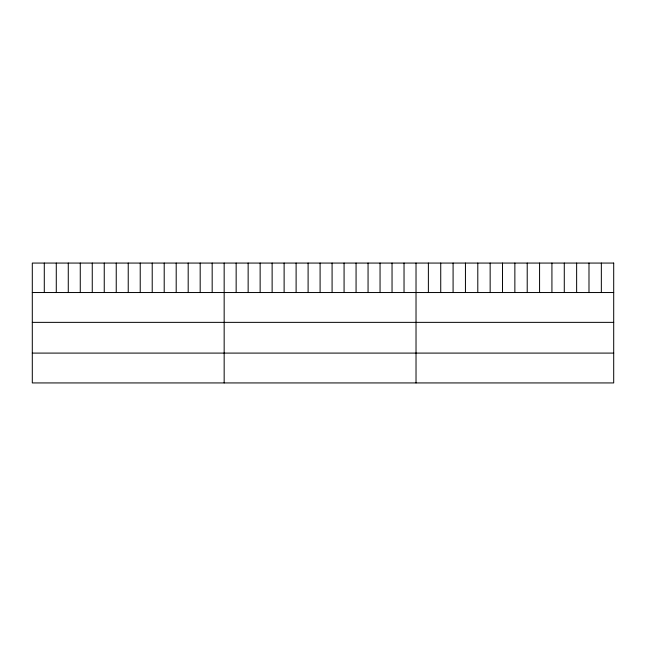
<?xml version="1.0" encoding="UTF-8"?>
<svg xmlns="http://www.w3.org/2000/svg" width="646" height="646" viewBox="0 0 646 646"><rect width="100%" height="100%" fill="white"/><g stroke="black" fill="none" stroke-linecap="round" stroke-linejoin="round"><path stroke-width="0.97" d="M32.3 292.533L613.7 292.533M32.3 322.362L613.7 322.362M32.3 353.096L613.7 353.096M601.345 263.067L601.345 292.533M588.99 263.067L588.99 292.533M576.636 263.067L576.636 292.533M564.281 263.067L564.281 292.533M551.926 263.067L551.926 292.533M539.572 263.067L539.572 292.533M527.217 263.067L527.217 292.533M514.862 263.067L514.862 292.533M502.507 263.067L502.507 292.533M490.152 263.067L490.152 292.533M477.798 263.067L477.798 292.533M465.443 263.067L465.443 292.533M453.088 263.067L453.088 292.533M440.733 263.067L440.733 292.533M428.379 263.067L428.379 292.533M416.024 263.067L416.024 382.933M404.033 263.067L404.033 292.533M392.041 263.067L392.041 292.533M380.05 263.067L380.05 292.533M368.058 263.067L368.058 292.533M356.067 263.067L356.067 292.533M344.076 263.067L344.076 292.533M332.084 263.067L332.084 292.533M320.093 263.067L320.093 292.533M308.102 263.067L308.102 292.533M296.11 263.067L296.11 292.533M284.119 263.067L284.119 292.533M272.127 263.067L272.127 292.533M260.136 263.067L260.136 292.533M248.145 263.067L248.145 292.533M236.153 263.067L236.153 292.533M224.162 263.067L224.162 382.933M212.171 263.067L212.171 292.533M200.179 263.067L200.179 292.533M188.188 263.067L188.188 292.533M176.196 263.067L176.196 292.533M164.205 263.067L164.205 292.533M152.214 263.067L152.214 292.533M140.222 263.067L140.222 292.533M128.231 263.067L128.231 292.533M116.24 263.067L116.24 292.533M104.248 263.067L104.248 292.533M92.257 263.067L92.257 292.533M80.266 263.067L80.266 292.533M68.274 263.067L68.274 292.533M56.283 263.067L56.283 292.533M44.291 263.067L44.291 292.533M613.7 263.067L32.3 263.067L32.3 382.933L613.7 382.933L613.7 263.067"/></g></svg>
